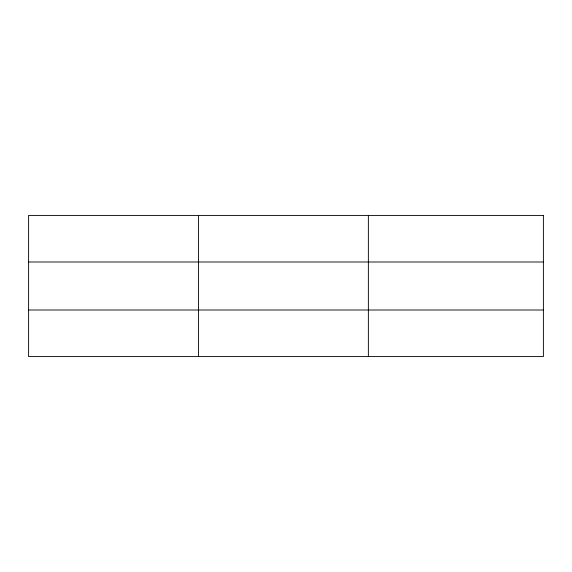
<?xml version="1.0" encoding="UTF-8"?>
<svg xmlns="http://www.w3.org/2000/svg" width="572" height="572" viewBox="0 0 572 572"><rect width="100%" height="100%" fill="white"/><g stroke="black" fill="none" stroke-linecap="round" stroke-linejoin="round"><path stroke-width="0.86" d="M198.484 215.415L198.484 356.585M368.368 215.415L368.368 356.585M28.6 261.997L543.4 261.997M28.6 310.003L543.4 310.003M543.4 215.415L543.4 356.585L28.6 356.585L28.6 215.415L543.4 215.415"/></g></svg>
